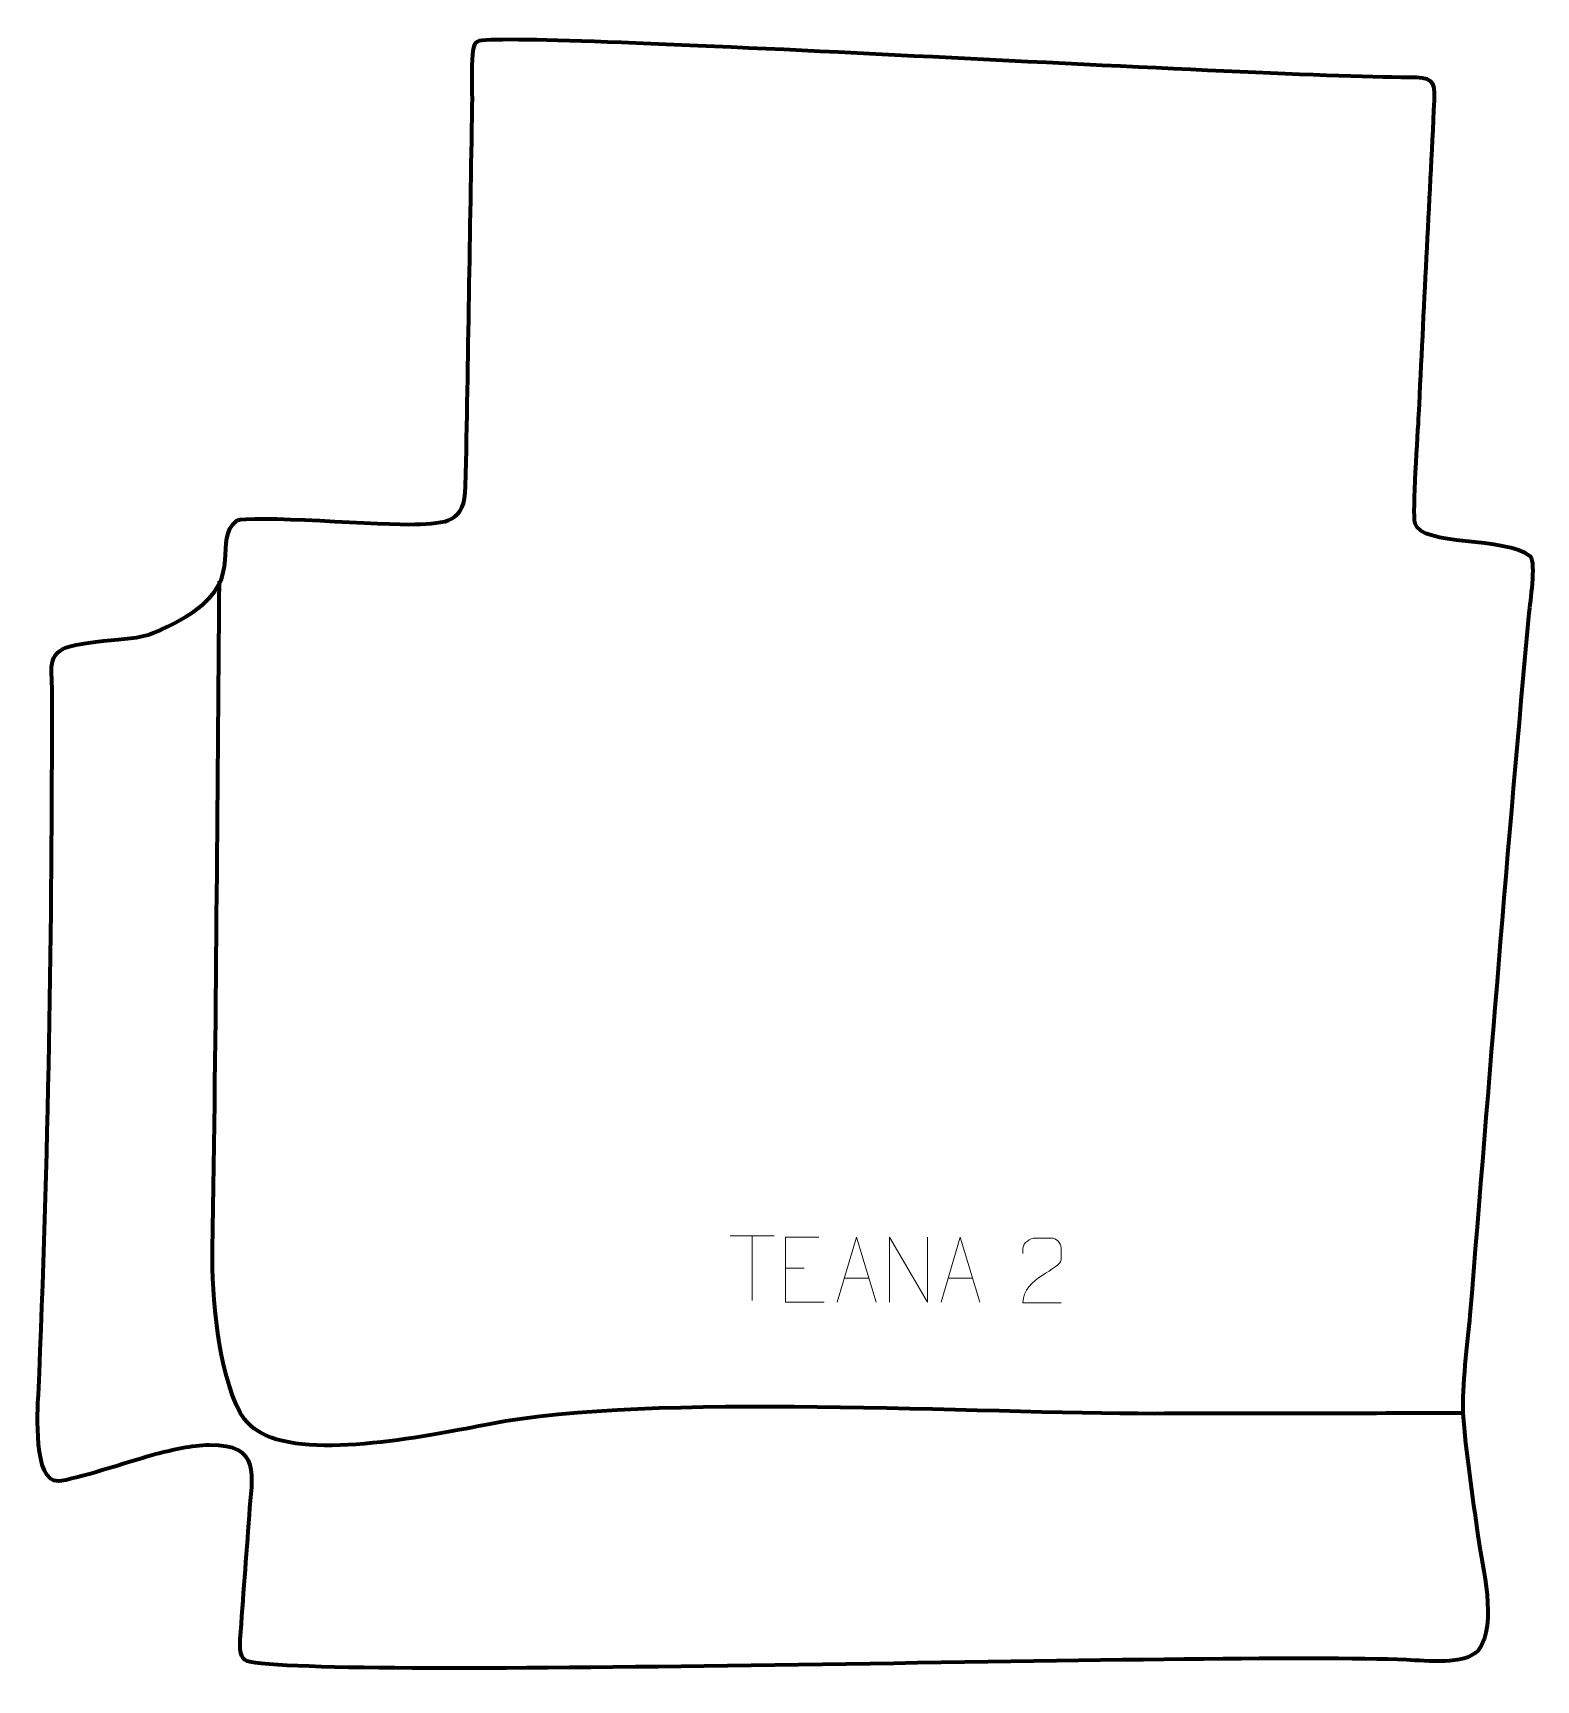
# Model space of a CAD drawing. Header units: millimetres. Extents: x -631 to -52, y 235 to 869.
import ezdxf

# ---------------------------------------------------------------- set-up
doc = ezdxf.new("R2010")
doc.units = ezdxf.units.MM
doc.header["$MEASUREMENT"] = 0
doc.layers.add('layer 2', color=7, linetype='Continuous')
doc.layers.add('layer 3', color=7, linetype='Continuous')

msp = doc.modelspace()

# ---------------------------------------------------------------- linework, layer by layer
at = {"layer": 'layer 2', "color": 140, "lineweight": 158}
msp.add_open_spline([(-80.0665, 337.8251), (-119.6303, 337.7636), (-159.194, 337.7022), (-198.7579, 337.6407), (-198.7579, 337.6407), (-267.1051, 337.5346), (-391.7536, 345.839), (-454.9497, 333.6419), (-454.9497, 333.6419), (-476.3981, 329.5024), (-524.2491, 319.4721), (-543.1464, 330.2542), (-543.1464, 330.2542), (-546.7881, 332.3321), (-548.8452, 334.4507), (-551.0796, 337.954), (-551.0796, 337.954), (-559.56, 354.258), (-562.0334, 382.524), (-561.7141, 400.9232), (-561.7141, 400.9232), (-560.2268, 486.6306), (-559.9237, 572.5457), (-559.0417, 658.2835)], degree=3, knots=[0, 0, 0, 0, 0.14285714, 0.14285714, 0.14285714, 0.14285714, 0.28571429, 0.28571429, 0.28571429, 0.28571429, 0.42857143, 0.42857143, 0.42857143, 0.42857143, 0.57142857, 0.57142857, 0.57142857, 0.57142857, 0.71428571, 0.71428571, 0.71428571, 0.71428571, 1, 1, 1, 1], dxfattribs=at)
at = {"layer": 'layer 3', "color": 242, "lineweight": 158}
msp.add_open_spline([(-583.7151, 321.9956), (-577.0189, 323.7006), (-569.9484, 325.3438), (-563.0208, 325.5374), (-563.0208, 325.5374), (-542.6563, 325.7017), (-546.4945, 314.0524), (-547.5497, 298.5154), (-547.5497, 298.5154), (-548.6422, 282.5791), (-549.9594, 266.6548), (-551.0688, 250.7435), (-551.0688, 250.7435), (-551.4768, 244.889), (-550.3306, 242.5643), (-547.3573, 242.036), (-547.3573, 242.036), (-508.0092, 235.0436), (-171.5973, 245.8102), (-101.7893, 242.8025), (-101.7893, 242.8025), (-94.097, 242.4711), (-79.5687, 240.7229), (-74.2124, 246.3823), (-74.2124, 246.3823), (-66.6043, 256.9692), (-72.6854, 278.1335), (-74.3789, 290.7813), (-74.3789, 290.7813), (-76.3682, 305.6341), (-79.1164, 323.0737), (-80.0665, 337.8251), (-80.0665, 337.8251), (-80.6897, 347.5003), (-78.2762, 365.0532), (-77.4064, 375.6327), (-77.4064, 375.6327), (-70.0075, 465.7061), (-62.9973, 555.9811), (-54.6791, 645.9627), (-54.6791, 645.9627), (-54.2679, 650.4112), (-51.9233, 664.7848), (-54.1854, 667.9796), (-54.1854, 667.9796), (-63.6782, 675.6764), (-96.1755, 671.6527), (-98.6761, 680.6869), (-98.6761, 680.6869), (-99.7179, 684.4507), (-97.5192, 715.712), (-97.1934, 722.5417), (-97.1934, 722.5417), (-95.2708, 762.8434), (-93.1672, 803.1247), (-91.1887, 843.4198), (-91.1887, 843.4198), (-90.7823, 851.6961), (-92.2796, 852.4006), (-100.9585, 852.4371), (-100.9585, 852.4371), (-162.1784, 852.6942), (-429.3073, 869.4442), (-457.909, 866.6759), (-457.909, 866.6759), (-460.9132, 866.3851), (-461.0887, 864.2781), (-461.4329, 861.2552), (-461.4329, 861.2552), (-461.9953, 856.3178), (-461.5779, 847.1814), (-461.6743, 841.6782), (-461.6743, 841.6782), (-462.5313, 792.7835), (-463.249, 743.8157), (-464.242, 694.9326), (-464.242, 694.9326), (-464.536, 680.4564), (-471.492, 680.8628), (-483.8778, 680.1914), (-483.8778, 680.1914), (-493.8309, 679.6518), (-548.6025, 684.0625), (-552.3764, 681.5958), (-552.3764, 681.5958), (-561.8713, 674.1576), (-549.3512, 659.9683), (-568.9104, 646.6667), (-568.9104, 646.6667), (-589.6543, 633.0981), (-592.1659, 637.7734), (-614.3148, 633.791), (-614.3148, 633.791), (-625.9951, 631.2402), (-623.5518, 626.2462), (-623.5464, 615.4028), (-623.5464, 615.4028), (-623.5144, 524.9908), (-624.8338, 435.257), (-628.8199, 344.9172), (-628.8199, 344.9172), (-629.093, 338.7263), (-630.917, 311.1861), (-621.1229, 311.6534), (-621.1229, 311.6534), (-615.6394, 311.9151), (-592.5436, 319.5531), (-585.3166, 321.5617), (-585.3166, 321.5617), (-585.3166, 321.5617), (-583.7151, 321.9956), (-583.7151, 321.9956)], degree=3, knots=[0, 0, 0, 0, 0.03448276, 0.03448276, 0.03448276, 0.03448276, 0.06896552, 0.06896552, 0.06896552, 0.06896552, 0.10344828, 0.10344828, 0.10344828, 0.10344828, 0.13793103, 0.13793103, 0.13793103, 0.13793103, 0.17241379, 0.17241379, 0.17241379, 0.17241379, 0.20689655, 0.20689655, 0.20689655, 0.20689655, 0.24137931, 0.24137931, 0.24137931, 0.24137931, 0.27586207, 0.27586207, 0.27586207, 0.27586207, 0.31034483, 0.31034483, 0.31034483, 0.31034483, 0.34482759, 0.34482759, 0.34482759, 0.34482759, 0.37931034, 0.37931034, 0.37931034, 0.37931034, 0.4137931, 0.4137931, 0.4137931, 0.4137931, 0.44827586, 0.44827586, 0.44827586, 0.44827586, 0.48275862, 0.48275862, 0.48275862, 0.48275862, 0.51724138, 0.51724138, 0.51724138, 0.51724138, 0.55172414, 0.55172414, 0.55172414, 0.55172414, 0.5862069, 0.5862069, 0.5862069, 0.5862069, 0.62068966, 0.62068966, 0.62068966, 0.62068966, 0.65517241, 0.65517241, 0.65517241, 0.65517241, 0.68965517, 0.68965517, 0.68965517, 0.68965517, 0.72413793, 0.72413793, 0.72413793, 0.72413793, 0.75862069, 0.75862069, 0.75862069, 0.75862069, 0.79310345, 0.79310345, 0.79310345, 0.79310345, 0.82758621, 0.82758621, 0.82758621, 0.82758621, 0.86206897, 0.86206897, 0.86206897, 0.86206897, 0.89655172, 0.89655172, 0.89655172, 0.89655172, 0.93103448, 0.93103448, 0.93103448, 0.93103448, 1, 1, 1, 1], dxfattribs=at)
at = {"layer": 'layer 3', "color": 250, "lineweight": 9}
for points in [[(-362.3946, 406.1694), (-362.3946, 406.1694), (-345.4074, 406.1694), (-345.4074, 406.1694)], [(-353.9008, 381.2394), (-353.9008, 381.2394), (-353.9008, 406.1929), (-353.9008, 406.1929)], [(-341.0691, 393.7161), (-341.0691, 393.7161), (-333.901, 393.7161), (-333.901, 393.7161)], [(-318.3841, 389.8917), (-318.3841, 389.8917), (-308.8884, 389.8917), (-308.8884, 389.8917)], [(-278.3841, 389.8917), (-278.3841, 389.8917), (-268.8884, 389.8917), (-268.8884, 389.8917)]]:
    msp.add_open_spline(points, degree=3, dxfattribs=at)
for points, knots in [([(-328.1952, 405.5958), (-328.1952, 405.5958), (-341.0691, 405.5958), (-341.0691, 405.5958), (-341.0691, 405.5958), (-341.0691, 405.5958), (-341.0691, 380.6422), (-341.0691, 380.6422), (-341.0691, 380.6422), (-341.0691, 380.6422), (-326.2033, 380.6422), (-326.2033, 380.6422)], [0, 0, 0, 0, 0.25, 0.25, 0.25, 0.25, 0.5, 0.5, 0.5, 0.5, 1, 1, 1, 1]), ([(-321.1067, 380.6423), (-321.1067, 380.6423), (-313.7357, 405.5958), (-313.7357, 405.5958), (-313.7357, 405.5958), (-313.7357, 405.5958), (-306.1658, 380.6423), (-306.1658, 380.6423)], [0, 0, 0, 0, 0.33333333, 0.33333333, 0.33333333, 0.33333333, 1, 1, 1, 1]), ([(-300.9636, 380.6423), (-300.9636, 380.6423), (-300.9636, 405.5958), (-300.9636, 405.5958), (-300.9636, 405.5958), (-300.9636, 405.5958), (-286.3088, 380.6423), (-286.3088, 380.6423), (-286.3088, 380.6423), (-286.3088, 380.6423), (-286.3088, 405.5958), (-286.3088, 405.5958)], [0, 0, 0, 0, 0.25, 0.25, 0.25, 0.25, 0.5, 0.5, 0.5, 0.5, 1, 1, 1, 1]), ([(-281.1067, 380.6423), (-281.1067, 380.6423), (-273.7357, 405.5958), (-273.7357, 405.5958), (-273.7357, 405.5958), (-273.7357, 405.5958), (-266.1658, 380.6423), (-266.1658, 380.6423)], [0, 0, 0, 0, 0.33333333, 0.33333333, 0.33333333, 0.33333333, 1, 1, 1, 1]), ([(-234.824, 380.3183), (-239.7384, 380.3186), (-244.6528, 380.3186), (-249.5669, 380.3183), (-249.5669, 380.3183), (-249.5669, 390.2506), (-234.9159, 392.8918), (-234.824, 397.2021), (-234.824, 397.2021), (-234.8243, 398.6262), (-234.8243, 400.0499), (-234.824, 401.4732), (-234.824, 401.4732), (-234.8409, 403.5503), (-236.9637, 405.2751), (-238.6347, 405.2924), (-238.6347, 405.2924), (-240.7079, 405.292), (-242.7808, 405.292), (-244.8532, 405.2924), (-244.8532, 405.2924), (-246.6753, 405.3089), (-249.5, 403.5168), (-249.5669, 401.4232), (-249.5669, 401.4232), (-249.5669, 401.4232), (-249.5669, 399.3684), (-249.5669, 399.3684)], [0, 0, 0, 0, 0.125, 0.125, 0.125, 0.125, 0.25, 0.25, 0.25, 0.25, 0.375, 0.375, 0.375, 0.375, 0.5, 0.5, 0.5, 0.5, 0.625, 0.625, 0.625, 0.625, 0.75, 0.75, 0.75, 0.75, 1, 1, 1, 1])]:
    msp.add_open_spline(points, degree=3, knots=knots, dxfattribs=at)

doc.saveas('drawing.dxf')
